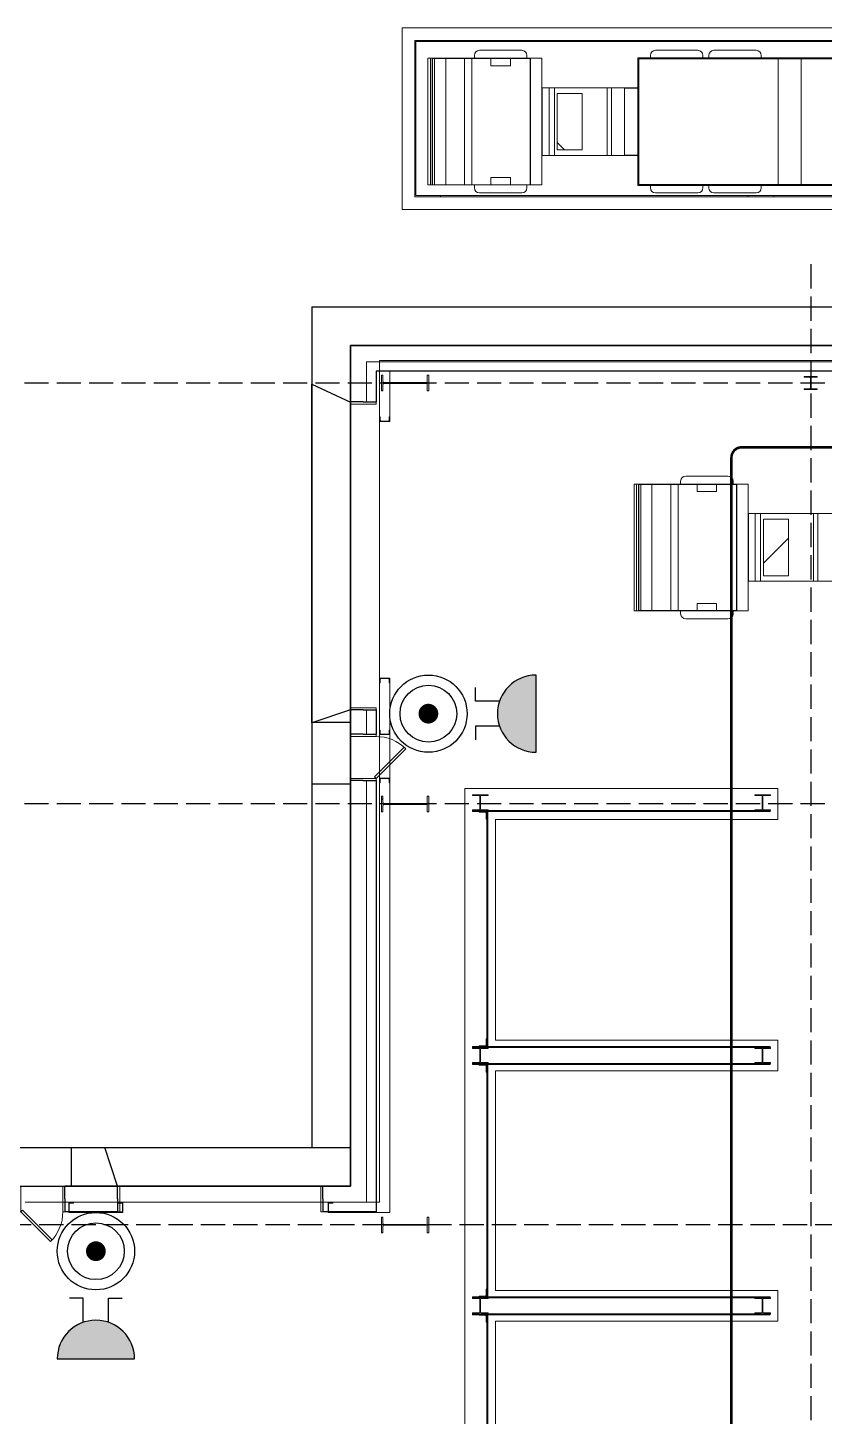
# Model space of a CAD drawing. Header units: millimetres. Extents: x 91119 to 792617, y 23924 to 150567.
# Drawn here: x 649950 to 665466, y 122509 to 149556 of the extents above; entities that cross this region are included whole.
import ezdxf

# ---------------------------------------------------------------- set-up
doc = ezdxf.new("R2010")
doc.units = ezdxf.units.MM
doc.header["$LTSCALE"] = 100
doc.linetypes.add('121217 IES and EMR$0$XKITLINE03', pattern=[6.299213, 4.724409, -1.574803])
doc.linetypes.add('DASHED', pattern=[19.05, 12.7, -6.35])
doc.layers.add('121217 IES and EMR$0$G3 Fab Prts-22 Door-Plan', color=7, linetype='Continuous', lineweight=5)
for name, color, linetype in [('121217 IES and EMR$0$grid', 8, 'Continuous'), ('121217 IES and EMR$0$layout', 8, 'Continuous'), ('121217 IES and EMR$0$Xref', 8, 'Continuous'), ('FA', 1, 'Continuous'), ('Fire Alarm', 1, 'Continuous')]:
    doc.layers.add(name, color=color, linetype=linetype)

# ---------------------------------------------------------------- blocks, each defined once
blk = doc.blocks.new('121217 IES and EMR$0$Group-78-1')
at = {"layer": '121217 IES and EMR$0$G3 Fab Prts-22 Door-Plan', "color": 7, "linetype": 'Continuous', "lineweight": 5, "transparency": 33554687, "flags": 128}
blk.add_lwpolyline([(-408, 250), (169, 827), (200, 796), (-377, 219)], close=True, dxfattribs=at)
blk = doc.blocks.new('121217 IES and EMR$0$Group-79-1')
at = {"layer": '121217 IES and EMR$0$G3 Fab Prts-22 Door-Plan', "color": 7, "linetype": 'Continuous', "lineweight": 5, "transparency": 33554687}
for p, q in [((-408, 250), (169, 827)), ((169, 827), (200, 796)), ((-377, 219), (200, 796)), ((-408, 250), (-377, 219))]:
    blk.add_line(p, q, dxfattribs=at)
at = {"layer": '121217 IES and EMR$0$G3 Fab Prts-22 Door-Plan', "color": 7, "transparency": 33554687}
blk.add_blockref('121217 IES and EMR$0$Group-78-1', (0, 0), dxfattribs=at)
blk = doc.blocks.new('121217 IES and EMR$0$Group-74-1')
at = {"layer": '121217 IES and EMR$0$G3 Fab Prts-22 Door-Plan', "color": 7, "linetype": 'Continuous', "lineweight": 5, "transparency": 33554687}
for p, q in [((-450, 250.5), (-450, -250.5)), ((450, 250.5), (450, -250.5))]:
    blk.add_line(p, q, dxfattribs=at)
blk = doc.blocks.new('121217 IES and EMR$0$Group-75-1')
at = {"layer": '121217 IES and EMR$0$G3 Fab Prts-22 Door-Plan', "color": 7, "linetype": 'Continuous', "lineweight": 5, "transparency": 33554687, "flags": 128}
for points in [[(-450, 250.5), (-408, 250.5), (-408, -250.5), (-450, -250.5)], [(408, 250.5), (450, 250.5), (450, -250.5), (408, -250.5)]]:
    blk.add_lwpolyline(points, close=True, dxfattribs=at)
blk = doc.blocks.new('121217 IES and EMR$0$Group-81-1')
at = {"layer": '121217 IES and EMR$0$G3 Fab Prts-22 Door-Plan', "color": 7, "linetype": 'Continuous', "lineweight": 5, "transparency": 33554687}
for p, q in [((-2000, 250.5), (-2000, -250.5)), ((2000, 250.5), (2000, -250.5))]:
    blk.add_line(p, q, dxfattribs=at)
blk = doc.blocks.new('121217 IES and EMR$0$Group-82-1')
at = {"layer": '121217 IES and EMR$0$G3 Fab Prts-22 Door-Plan', "color": 7, "linetype": 'Continuous', "lineweight": 5, "transparency": 33554687, "flags": 128}
for points in [[(-2000, 250.5), (-1958, 250.5), (-1958, -250.5), (-2000, -250.5)], [(1958, 250.5), (2000, 250.5), (2000, -250.5), (1958, -250.5)]]:
    blk.add_lwpolyline(points, close=True, dxfattribs=at)
blk = doc.blocks.new('121217 IES and EMR$0$Group-118-1')
at = {"layer": '121217 IES and EMR$0$G3 Fab Prts-22 Door-Plan', "color": 7, "linetype": 'Continuous', "lineweight": 5, "transparency": 33554687}
for p, q in [((-3000, 250.5), (-3000, -250.5)), ((3000, 250.5), (3000, -250.5))]:
    blk.add_line(p, q, dxfattribs=at)
blk = doc.blocks.new('121217 IES and EMR$0$Group-119-1')
at = {"layer": '121217 IES and EMR$0$G3 Fab Prts-22 Door-Plan', "color": 7, "linetype": 'Continuous', "lineweight": 5, "transparency": 33554687, "flags": 128}
for points in [[(-3000, 250.5), (-2958, 250.5), (-2958, -250.5), (-3000, -250.5)], [(2958, 250.5), (3000, 250.5), (3000, -250.5), (2958, -250.5)]]:
    blk.add_lwpolyline(points, close=True, dxfattribs=at)
blk = doc.blocks.new('121217 IES and EMR$0$Group-125-1')
at = {"layer": '121217 IES and EMR$0$G3 Fab Prts-22 Door-Plan', "color": 7, "linetype": 'Continuous', "lineweight": 5, "transparency": 33554687, "flags": 128}
blk.add_lwpolyline([(-408, 250), (169, 827), (200, 796), (-377, 219)], close=True, dxfattribs=at)
blk = doc.blocks.new('121217 IES and EMR$0$Group-126-1')
at = {"layer": '121217 IES and EMR$0$G3 Fab Prts-22 Door-Plan', "color": 7, "linetype": 'Continuous', "lineweight": 5, "transparency": 33554687}
for p, q in [((-408, 250), (169, 827)), ((169, 827), (200, 796)), ((-377, 219), (200, 796)), ((-408, 250), (-377, 219))]:
    blk.add_line(p, q, dxfattribs=at)
at = {"layer": '121217 IES and EMR$0$G3 Fab Prts-22 Door-Plan', "color": 7, "transparency": 33554687}
blk.add_blockref('121217 IES and EMR$0$Group-125-1', (0, 0), dxfattribs=at)
blk = doc.blocks.new('121217 IES and EMR$0$Group-121-1')
at = {"layer": '121217 IES and EMR$0$G3 Fab Prts-22 Door-Plan', "color": 7, "linetype": 'Continuous', "lineweight": 5, "transparency": 33554687}
for p, q in [((-450, 250.5), (-450, -250.5)), ((450, 250.5), (450, -250.5))]:
    blk.add_line(p, q, dxfattribs=at)
blk = doc.blocks.new('121217 IES and EMR$0$Group-122-1')
at = {"layer": '121217 IES and EMR$0$G3 Fab Prts-22 Door-Plan', "color": 7, "linetype": 'Continuous', "lineweight": 5, "transparency": 33554687, "flags": 128}
for points in [[(-450, 250.5), (-408, 250.5), (-408, -250.5), (-450, -250.5)], [(408, 250.5), (450, 250.5), (450, -250.5), (408, -250.5)]]:
    blk.add_lwpolyline(points, close=True, dxfattribs=at)

msp = doc.modelspace()

# ---------------------------------------------------------------- hatches: boundary and pattern name
at = {"layer": 'Fire Alarm'}
h = msp.add_hatch(color=256, dxfattribs=at)
edge = h.paths.add_edge_path()
edge.add_line((659852, 135442), (659852, 136948))
edge.add_arc((659852, 136195), 753, 450, 630)
h = msp.add_hatch(color=256, dxfattribs=at)
edge = h.paths.add_edge_path()
edge.add_line((650524, 123626), (652030, 123626))
edge.add_arc((651277, 123626), 753, 360, 540)

# ---------------------------------------------------------------- linework, layer by layer
at = {"layer": '121217 IES and EMR$0$grid', "linetype": '121217 IES and EMR$0$XKITLINE03'}
for p, q in [((665202, 144949), (665202, 30568)), ((700120, 142636), (643432, 142636)), ((700120, 134436), (643432, 134436)), ((714895, 126236), (643432, 126236))]:
    msp.add_line(p, q, dxfattribs=at)
at = {"layer": '121217 IES and EMR$0$layout', "transparency": 33554687}
for p, q in [((655484, 144117), (698415, 144117)), ((655484, 144117), (655484, 127742)), ((655484, 144117), (698415, 144117)), ((655484, 144117), (655484, 136029)), ((656234, 143367), (656234, 126992)), ((656234, 143367), (697665, 143367)), ((656234, 143367), (656234, 142268)), ((697665, 143367), (656234, 143367)), ((656735, 142866), (656735, 142268)), ((697164, 142866), (656735, 142866)), ((656234, 136268), (656234, 135793)), ((656735, 136268), (656735, 135793)), ((655484, 136029), (656234, 136029)), ((655484, 134829), (656234, 134829)), ((655484, 134829), (655484, 127742)), ((656234, 134893), (656234, 126992)), ((656735, 134893), (656735, 126491)), ((616096, 127742), (655484, 127742)), ((650798, 127742), (650798, 126992)), ((650798, 127742), (655484, 127742)), ((616846, 126992), (656234, 126992)), ((651700, 126992), (650675, 126992)), ((656234, 126992), (655700, 126992)), ((651700, 126491), (650675, 126491)), ((656735, 126491), (655700, 126491))]:
    msp.add_line(p, q, dxfattribs=at)
at = {"layer": '121217 IES and EMR$0$layout'}
for p, q in [((656234, 126992), (656234, 143367)), ((656234, 143367), (697665, 143367)), ((655484, 136018), (655484, 142612)), ((655484, 142612), (656234, 142264)), ((656485, 142268), (656234, 142268)), ((656234, 142268), (656234, 142268)), ((656234, 142268), (656234, 142268)), ((656234, 142264), (656234, 136268)), ((656485, 142268), (656735, 142268)), ((656735, 142268), (656735, 142268)), ((656735, 142268), (656735, 142268)), ((656234, 136268), (655484, 136018)), ((656485, 136268), (656234, 136268)), ((656234, 136268), (656234, 136268)), ((656234, 136268), (656234, 136268)), ((656485, 136268), (656735, 136268)), ((656735, 136268), (656735, 136268)), ((656735, 136268), (656735, 136268)), ((656485, 135793), (656234, 135793)), ((656234, 135793), (656234, 135793)), ((656234, 135793), (656234, 135793)), ((656485, 135793), (656735, 135793)), ((656735, 135793), (656735, 135793)), ((656735, 135793), (656735, 135793)), ((656485, 134893), (656234, 134893)), ((656234, 134893), (656234, 134893)), ((656234, 134893), (656234, 134893)), ((656485, 134893), (656735, 134893)), ((656735, 134893), (656735, 134893)), ((656735, 134893), (656735, 134893)), ((651700, 126992), (651450, 127742)), ((651450, 127742), (656234, 127742)), ((656234, 127742), (656234, 126992)), ((616846, 126992), (656234, 126992)), ((650675, 126742), (650675, 126992)), ((650675, 126992), (650675, 126992)), ((650675, 126992), (650675, 126992)), ((656234, 126992), (651700, 126992)), ((651700, 126742), (651700, 126992)), ((651700, 126992), (651700, 126992)), ((651700, 126992), (651700, 126992)), ((655700, 126742), (655700, 126992)), ((655700, 126992), (655700, 126992)), ((655700, 126992), (655700, 126992)), ((650675, 126742), (650675, 126491)), ((651700, 126742), (651700, 126491)), ((655700, 126742), (655700, 126491)), ((650675, 126491), (650675, 126491)), ((650675, 126491), (650675, 126491)), ((651700, 126491), (651700, 126491)), ((651700, 126491), (651700, 126491)), ((655700, 126491), (655700, 126491)), ((655700, 126491), (655700, 126491))]:
    msp.add_line(p, q, dxfattribs=at)
at = {"layer": '121217 IES and EMR$0$layout', "linetype": 'Continuous', "lineweight": 5, "transparency": 33554687}
for p, q in [((656550, 143051), (656550, 142268)), ((656550, 143051), (656550, 142268)), ((697349, 143051), (656550, 143051)), ((697349, 143051), (656550, 143051)), ((656234, 142268), (656234, 142226)), ((656735, 142226), (656234, 142226)), ((656735, 142268), (656735, 142226)), ((656234, 136268), (656234, 136310)), ((656735, 136310), (656234, 136310)), ((656550, 136268), (656550, 135793)), ((656735, 136268), (656735, 136310)), ((656234, 135793), (656234, 135751)), ((656735, 135793), (656735, 135751)), ((656735, 135751), (656234, 135751)), ((656234, 134893), (656234, 134935)), ((656735, 134935), (656234, 134935)), ((656550, 134893), (656550, 126676)), ((656550, 134893), (656550, 126676)), ((656735, 134893), (656735, 134935)), ((650675, 126992), (650633, 126992)), ((650633, 126491), (650633, 126992)), ((651700, 126992), (651742, 126992)), ((651742, 126491), (651742, 126992)), ((655700, 126992), (655658, 126992)), ((655658, 126491), (655658, 126992)), ((651700, 126676), (650675, 126676)), ((656550, 126676), (655700, 126676)), ((656550, 126676), (655700, 126676)), ((650675, 126491), (650633, 126491)), ((651700, 126491), (651742, 126491)), ((655700, 126491), (655658, 126491))]:
    msp.add_line(p, q, dxfattribs=at)
for centre, start, end in [((656735, 134935), 45, 90), ((649817, 126491), 315, 0)]:
    msp.add_arc(centre, 816, start, end, dxfattribs=at)
at = {"layer": '121217 IES and EMR$0$Xref', "linetype": 'Continuous', "lineweight": 20}
for p, q in [((657242, 149556), (657242, 146016)), ((697822, 149556), (657242, 149556)), ((697572, 149306), (657492, 149306)), ((657492, 149306), (657492, 146266)), ((657992, 149306), (657492, 149306)), ((657492, 149306), (657492, 148746)), ((657992, 149286), (657992, 149306)), ((663982, 149286), (663982, 149306)), ((663982, 149306), (664482, 149306)), ((664482, 149306), (664482, 149286)), ((697552, 149286), (657512, 149286)), ((657512, 149286), (657512, 146286)), ((658751, 149118), (659573, 149118)), ((662180, 149118), (663002, 149118)), ((663318, 149118), (664140, 149118)), ((657745, 148962), (657745, 146494)), ((657745, 148962), (657773, 148962)), ((657773, 148962), (657793, 148962)), ((657793, 148962), (657793, 146494)), ((657793, 148962), (657830, 148962)), ((657830, 146494), (657830, 148962)), ((657940, 148962), (657830, 148962)), ((657940, 148956), (657837, 148956)), ((657837, 146500), (657837, 148956)), ((657874, 148956), (657874, 146500)), ((658068, 148962), (657940, 148962)), ((658068, 148956), (657940, 148956)), ((658097, 148962), (658068, 148962)), ((658097, 148956), (658068, 148956)), ((658092, 148956), (658092, 146500)), ((658097, 148956), (658097, 148962)), ((658196, 148962), (658097, 148962)), ((658196, 148956), (658097, 148956)), ((658219, 148962), (658196, 148962)), ((658196, 148962), (658196, 148956)), ((658219, 148956), (658196, 148956)), ((658509, 148962), (658219, 148962)), ((658509, 148956), (658219, 148956)), ((658461, 148956), (658461, 146500)), ((658532, 148962), (658509, 148962)), ((658532, 148956), (658509, 148956)), ((658555, 148962), (658532, 148962)), ((658532, 148962), (658532, 148956)), ((658555, 148956), (658532, 148956)), ((659062, 148962), (658555, 148962)), ((659062, 148956), (658555, 148956)), ((658603, 148956), (658603, 146500)), ((658651, 149018), (658651, 148962)), ((658972, 148818), (658972, 148956)), ((659351, 148818), (658972, 148818)), ((659131, 148962), (659062, 148962)), ((659131, 148956), (659062, 148956)), ((659131, 148956), (659131, 148962)), ((659239, 148962), (659131, 148962)), ((659239, 148956), (659131, 148956)), ((659239, 148962), (659309, 148962)), ((659239, 148956), (659239, 148962)), ((659239, 148956), (659309, 148956)), ((659309, 148962), (659627, 148962)), ((659309, 148956), (659627, 148956)), ((659351, 148956), (659351, 148818)), ((659627, 148962), (659697, 148962)), ((659627, 148956), (659697, 148956)), ((659673, 148962), (659673, 149018)), ((659697, 148962), (659697, 148956)), ((659742, 148962), (659697, 148962)), ((659736, 148956), (659697, 148956)), ((659736, 148956), (659736, 146500)), ((659742, 148962), (659967, 148962)), ((659742, 148962), (659742, 146494)), ((659967, 148962), (659967, 148388)), ((673521, 148971), (661832, 148971)), ((661832, 146485), (661832, 148971)), ((661852, 148951), (661852, 146505)), ((673501, 148951), (661852, 148951)), ((661852, 146505), (661852, 148951)), ((662080, 149018), (662080, 148971)), ((663102, 148971), (663102, 149018)), ((663218, 149018), (663218, 148971)), ((664240, 148971), (664240, 149018)), ((664565, 148951), (664565, 146505)), ((665019, 148951), (665019, 146505)), ((657492, 148746), (657512, 148746)), ((659965, 147068), (659965, 148388)), ((659970, 148388), (659965, 148388)), ((659970, 148388), (659970, 147068)), ((660106, 148388), (659970, 148388)), ((660106, 148388), (660106, 147068)), ((660209, 148388), (660106, 148388)), ((660209, 148388), (660209, 147068)), ((661240, 148388), (660209, 148388)), ((660752, 148278), (660264, 148278)), ((660264, 147178), (660264, 148278)), ((660752, 148278), (660752, 147178)), ((661240, 148388), (661240, 147068)), ((661323, 148388), (661240, 148388)), ((661323, 148388), (661323, 147068)), ((661832, 148388), (661323, 148388)), ((661573, 148383), (661573, 147073)), ((661832, 148383), (661573, 148383)), ((660752, 147178), (660264, 147178)), ((659970, 147068), (659965, 147068)), ((659967, 147068), (659967, 146494)), ((660106, 147068), (659970, 147068)), ((660209, 147068), (660106, 147068)), ((661240, 147068), (660209, 147068)), ((661323, 147068), (661240, 147068)), ((661832, 147068), (661323, 147068)), ((661832, 147073), (661573, 147073)), ((657492, 146266), (657492, 146826)), ((657492, 146826), (657512, 146826)), ((658972, 146500), (658972, 146638)), ((658972, 146638), (659351, 146638)), ((659351, 146638), (659351, 146500)), ((657745, 146494), (657773, 146494)), ((657773, 146494), (657793, 146494)), ((657793, 146494), (657830, 146494)), ((657940, 146494), (657830, 146494)), ((657940, 146500), (657837, 146500)), ((658068, 146500), (657940, 146500)), ((658068, 146494), (657940, 146494)), ((658097, 146500), (658068, 146500)), ((658097, 146494), (658068, 146494)), ((658097, 146494), (658097, 146500)), ((658196, 146500), (658097, 146500)), ((658196, 146494), (658097, 146494)), ((658219, 146500), (658196, 146500)), ((658196, 146500), (658196, 146494)), ((658219, 146494), (658196, 146494)), ((658509, 146500), (658219, 146500)), ((658509, 146494), (658219, 146494)), ((658532, 146500), (658509, 146500)), ((658532, 146494), (658509, 146494)), ((658555, 146500), (658532, 146500)), ((658532, 146500), (658532, 146494)), ((658555, 146494), (658532, 146494)), ((659062, 146500), (658555, 146500)), ((659062, 146494), (658555, 146494)), ((658651, 146494), (658651, 146438)), ((659573, 146338), (658751, 146338)), ((659131, 146500), (659062, 146500)), ((659131, 146494), (659062, 146494)), ((659131, 146494), (659131, 146500)), ((659239, 146500), (659131, 146500)), ((659239, 146494), (659131, 146494)), ((659239, 146500), (659309, 146500)), ((659239, 146494), (659239, 146500)), ((659239, 146494), (659309, 146494)), ((659309, 146500), (659627, 146500)), ((659309, 146494), (659627, 146494)), ((659627, 146500), (659697, 146500)), ((659627, 146494), (659697, 146494)), ((659673, 146438), (659673, 146494)), ((659736, 146500), (659697, 146500)), ((659697, 146500), (659697, 146494)), ((659742, 146494), (659697, 146494)), ((659742, 146494), (659967, 146494)), ((673521, 146485), (661832, 146485)), ((673501, 146505), (661852, 146505)), ((662080, 146485), (662080, 146438)), ((663002, 146338), (662180, 146338)), ((663102, 146438), (663102, 146485)), ((663218, 146485), (663218, 146438)), ((664140, 146338), (663318, 146338)), ((664240, 146438), (664240, 146485)), ((657492, 146266), (697572, 146266)), ((657992, 146266), (657492, 146266)), ((657512, 146286), (697552, 146286)), ((657992, 146286), (657992, 146266)), ((663982, 146266), (663982, 146286)), ((664482, 146266), (663982, 146266)), ((664482, 146286), (664482, 146266)), ((657242, 146016), (697822, 146016)), ((656802, 143076), (697302, 143076)), ((656802, 141976), (656802, 143076)), ((657002, 142876), (657002, 142645)), ((697102, 142876), (657002, 142876)), ((657002, 142628), (657002, 141976)), ((656802, 141886), (656802, 136886)), ((661763, 140667), (661763, 138199)), ((661763, 140667), (661790, 140667)), ((661790, 140667), (661811, 140667)), ((661811, 140667), (661811, 138199)), ((661811, 140667), (661847, 140667)), ((661847, 138199), (661847, 140667)), ((661958, 140667), (661847, 140667)), ((661958, 140661), (661854, 140661)), ((661854, 138205), (661854, 140661)), ((661892, 140661), (661892, 138205)), ((662086, 140667), (661958, 140667)), ((662086, 140661), (661958, 140661)), ((662114, 140667), (662086, 140667)), ((662114, 140661), (662086, 140661)), ((662110, 140661), (662110, 138205)), ((662114, 140661), (662114, 140667)), ((662213, 140667), (662114, 140667)), ((662213, 140661), (662114, 140661)), ((662236, 140667), (662213, 140667)), ((662213, 140667), (662213, 140661)), ((662236, 140661), (662213, 140661)), ((662526, 140667), (662236, 140667)), ((662526, 140661), (662236, 140661)), ((662478, 140661), (662478, 138205)), ((662549, 140667), (662526, 140667)), ((662549, 140661), (662526, 140661)), ((662572, 140667), (662549, 140667)), ((662549, 140667), (662549, 140661)), ((662572, 140661), (662549, 140661)), ((663079, 140667), (662572, 140667)), ((663079, 140661), (662572, 140661)), ((662621, 140661), (662621, 138205)), ((662668, 140723), (662668, 140667)), ((662768, 140823), (663590, 140823)), ((662989, 140523), (662989, 140661)), ((663149, 140667), (663079, 140667)), ((663149, 140661), (663079, 140661)), ((663149, 140661), (663149, 140667)), ((663257, 140667), (663149, 140667)), ((663257, 140661), (663149, 140661)), ((663257, 140667), (663326, 140667)), ((663257, 140661), (663257, 140667)), ((663257, 140661), (663326, 140661)), ((663326, 140667), (663645, 140667)), ((663326, 140661), (663645, 140661)), ((663369, 140661), (663369, 140523)), ((663645, 140667), (663714, 140667)), ((663645, 140661), (663714, 140661)), ((663690, 140667), (663690, 140723)), ((663714, 140667), (663714, 140661)), ((663760, 140667), (663714, 140667)), ((663754, 140661), (663714, 140661)), ((663754, 140661), (663754, 138205)), ((663760, 140667), (663984, 140667)), ((663760, 140667), (663760, 138199)), ((663984, 140667), (663984, 140093)), ((663369, 140523), (662989, 140523)), ((663983, 138773), (663983, 140093)), ((663988, 140093), (663983, 140093)), ((663988, 140093), (663988, 138773)), ((664123, 140093), (663988, 140093)), ((664123, 140093), (664123, 138773)), ((664226, 140093), (664123, 140093)), ((664226, 140093), (664226, 138773)), ((665258, 140093), (664226, 140093)), ((664770, 139983), (664282, 139983)), ((664282, 138883), (664282, 139983)), ((664770, 139983), (664770, 138883)), ((665258, 140093), (665258, 138773)), ((665341, 140093), (665258, 140093)), ((665341, 140093), (665341, 138773)), ((665849, 140093), (665341, 140093)), ((663988, 138773), (663983, 138773)), ((663984, 138773), (663984, 138199)), ((664123, 138773), (663988, 138773)), ((664226, 138773), (664123, 138773)), ((665258, 138773), (664226, 138773)), ((664770, 138883), (664282, 138883)), ((665341, 138773), (665258, 138773)), ((665849, 138773), (665341, 138773)), ((662989, 138205), (662989, 138343)), ((662989, 138343), (663369, 138343)), ((663369, 138343), (663369, 138205)), ((661763, 138199), (661790, 138199)), ((661790, 138199), (661811, 138199)), ((661811, 138199), (661847, 138199)), ((661958, 138199), (661847, 138199)), ((661958, 138205), (661854, 138205)), ((662086, 138205), (661958, 138205)), ((662086, 138199), (661958, 138199)), ((662114, 138205), (662086, 138205)), ((662114, 138199), (662086, 138199)), ((662114, 138199), (662114, 138205)), ((662213, 138205), (662114, 138205)), ((662213, 138199), (662114, 138199)), ((662236, 138205), (662213, 138205)), ((662213, 138205), (662213, 138199)), ((662236, 138199), (662213, 138199)), ((662526, 138205), (662236, 138205)), ((662526, 138199), (662236, 138199)), ((662549, 138205), (662526, 138205)), ((662549, 138199), (662526, 138199)), ((662572, 138205), (662549, 138205)), ((662549, 138205), (662549, 138199)), ((662572, 138199), (662549, 138199)), ((663079, 138205), (662572, 138205)), ((663079, 138199), (662572, 138199)), ((662668, 138199), (662668, 138143)), ((663590, 138043), (662768, 138043)), ((663149, 138205), (663079, 138205)), ((663149, 138199), (663079, 138199)), ((663149, 138199), (663149, 138205)), ((663257, 138205), (663149, 138205)), ((663257, 138199), (663149, 138199)), ((663257, 138205), (663326, 138205)), ((663257, 138199), (663257, 138205)), ((663257, 138199), (663326, 138199)), ((663326, 138205), (663645, 138205)), ((663326, 138199), (663645, 138199)), ((663645, 138205), (663714, 138205)), ((663645, 138199), (663714, 138199)), ((663690, 138143), (663690, 138199)), ((663754, 138205), (663714, 138205)), ((663714, 138205), (663714, 138199)), ((663760, 138199), (663714, 138199)), ((663760, 138199), (663984, 138199)), ((656802, 136796), (656802, 135876)), ((657002, 135876), (657002, 136796)), ((656802, 134936), (656802, 135786)), ((657002, 134936), (657002, 135786)), ((656802, 134846), (656802, 126676)), ((657002, 134445), (657002, 134846)), ((658463, 134736), (664563, 134736)), ((658463, 119486), (658463, 134736)), ((664563, 134736), (664563, 134136)), ((657002, 126476), (657002, 134428)), ((658611, 134600), (658611, 134615)), ((658611, 134615), (658916, 134615)), ((658743, 134600), (658611, 134600)), ((658758, 134338), (658758, 134585)), ((658768, 134585), (658768, 134338)), ((658916, 134600), (658783, 134600)), ((658916, 134615), (658916, 134600)), ((664111, 134600), (664111, 134615)), ((664111, 134615), (664416, 134615)), ((664243, 134600), (664111, 134600)), ((664258, 134338), (664258, 134585)), ((664268, 134585), (664268, 134338)), ((664416, 134600), (664283, 134600)), ((664416, 134615), (664416, 134600)), ((658611, 134307), (658611, 134323)), ((658611, 134323), (658743, 134323)), ((658916, 134307), (658611, 134307)), ((658613, 134307), (658613, 134287)), ((664413, 134307), (658613, 134307)), ((658613, 134287), (664413, 134287)), ((658743, 134287), (658893, 134287)), ((658743, 134283), (658743, 134287)), ((658865, 134275), (658751, 134275)), ((658783, 134323), (658916, 134323)), ((658881, 134145), (658881, 134259)), ((658893, 134287), (658893, 134137)), ((658893, 134282), (658913, 134282)), ((658893, 129715), (658893, 134282)), ((658913, 134282), (658913, 129715)), ((658916, 134323), (658916, 134307)), ((664111, 134307), (664111, 134323)), ((664111, 134323), (664243, 134323)), ((664416, 134307), (664111, 134307)), ((664283, 134323), (664416, 134323)), ((664413, 134287), (664413, 134307)), ((664416, 134323), (664416, 134307)), ((658893, 134137), (658889, 134137)), ((659063, 134136), (659063, 129836)), ((664563, 134136), (659063, 134136)), ((658881, 129853), (658881, 129739)), ((658893, 129861), (658889, 129861)), ((658893, 129711), (658893, 129861)), ((659063, 129836), (664563, 129836)), ((664563, 129836), (664563, 129236)), ((658611, 129675), (658611, 129690)), ((658611, 129690), (658916, 129690)), ((658743, 129675), (658611, 129675)), ((658613, 129710), (658613, 129690)), ((664413, 129710), (658613, 129710)), ((658613, 129690), (664413, 129690)), ((658743, 129715), (658743, 129711)), ((658743, 129711), (658893, 129711)), ((658865, 129723), (658751, 129723)), ((658758, 129413), (658758, 129660)), ((658768, 129660), (658768, 129413)), ((658916, 129675), (658783, 129675)), ((658913, 129715), (658893, 129715)), ((658916, 129690), (658916, 129675)), ((664111, 129675), (664111, 129690)), ((664111, 129690), (664416, 129690)), ((664243, 129675), (664111, 129675)), ((664258, 129413), (664258, 129660)), ((664268, 129660), (664268, 129413)), ((664416, 129675), (664283, 129675)), ((664413, 129690), (664413, 129710)), ((664416, 129690), (664416, 129675)), ((658611, 129382), (658611, 129398)), ((658611, 129398), (658743, 129398)), ((658916, 129382), (658611, 129382)), ((658613, 129382), (658613, 129362)), ((664413, 129382), (658613, 129382)), ((658613, 129362), (664413, 129362)), ((658743, 129362), (658893, 129362)), ((658743, 129358), (658743, 129362)), ((658865, 129350), (658751, 129350)), ((658783, 129398), (658916, 129398)), ((658881, 129220), (658881, 129334)), ((658893, 129362), (658893, 129212)), ((658893, 129357), (658913, 129357)), ((658893, 124840), (658893, 129357)), ((658913, 129357), (658913, 124840)), ((658916, 129398), (658916, 129382)), ((664111, 129382), (664111, 129398)), ((664111, 129398), (664243, 129398)), ((664416, 129382), (664111, 129382)), ((664283, 129398), (664416, 129398)), ((664413, 129362), (664413, 129382)), ((664416, 129398), (664416, 129382)), ((658893, 129212), (658889, 129212)), ((659063, 129236), (659063, 124961)), ((664563, 129236), (659063, 129236)), ((650752, 126676), (649902, 126676)), ((651712, 126676), (650842, 126676)), ((655802, 126676), (651802, 126676)), ((656802, 126676), (655892, 126676)), ((650842, 126476), (651712, 126476)), ((655892, 126476), (657002, 126476)), ((658881, 124978), (658881, 124864)), ((658893, 124986), (658889, 124986)), ((658893, 124836), (658893, 124986)), ((659063, 124961), (664563, 124961)), ((664563, 124961), (664563, 124361)), ((658611, 124800), (658611, 124815)), ((658611, 124815), (658916, 124815)), ((658743, 124800), (658611, 124800)), ((658613, 124835), (658613, 124815)), ((664413, 124835), (658613, 124835)), ((658613, 124815), (664413, 124815)), ((658743, 124840), (658743, 124836)), ((658743, 124836), (658893, 124836)), ((658865, 124848), (658751, 124848)), ((658758, 124538), (658758, 124785)), ((658768, 124785), (658768, 124538)), ((658916, 124800), (658783, 124800)), ((658913, 124840), (658893, 124840)), ((658916, 124815), (658916, 124800)), ((664111, 124800), (664111, 124815)), ((664111, 124815), (664416, 124815)), ((664243, 124800), (664111, 124800)), ((664258, 124538), (664258, 124785)), ((664268, 124785), (664268, 124538)), ((664416, 124800), (664283, 124800)), ((664413, 124815), (664413, 124835)), ((664416, 124815), (664416, 124800)), ((658611, 124507), (658611, 124523)), ((658611, 124523), (658743, 124523)), ((658916, 124507), (658611, 124507)), ((658613, 124507), (658613, 124487)), ((664413, 124507), (658613, 124507)), ((658613, 124487), (664413, 124487)), ((658743, 124487), (658893, 124487)), ((658743, 124483), (658743, 124487)), ((658865, 124475), (658751, 124475)), ((658783, 124523), (658916, 124523)), ((658881, 124345), (658881, 124459)), ((658893, 124487), (658893, 124337)), ((658893, 124482), (658913, 124482)), ((658893, 119965), (658893, 124482)), ((658913, 124482), (658913, 119965)), ((658916, 124523), (658916, 124507)), ((664111, 124507), (664111, 124523)), ((664111, 124523), (664243, 124523)), ((664416, 124507), (664111, 124507)), ((664283, 124523), (664416, 124523)), ((664413, 124487), (664413, 124507)), ((664416, 124523), (664416, 124507)), ((658893, 124337), (658889, 124337)), ((664563, 124361), (659063, 124361)), ((659063, 124361), (659063, 120086))]:
    msp.add_line(p, q, dxfattribs=at)
at = {"layer": '121217 IES and EMR$0$Xref', "linetype": 'Continuous', "lineweight": 0}
for p, q in [((664270, 148971), (664290, 148951)), ((661832, 148581), (661852, 148561)), ((659736, 147848), (659742, 147842)), ((660264, 147320), (660406, 147178)), ((663907, 146505), (663927, 146485)), ((665086, 142761), (665074, 142749)), ((663760, 140020), (663754, 140014)), ((664770, 139616), (664282, 139128)), ((663760, 138606), (663754, 138600)), ((656870, 134545), (656843, 134517)), ((659461, 134307), (659441, 134287)), ((662289, 134307), (662269, 134287)), ((658913, 133760), (658893, 133740)), ((658913, 130931), (658893, 130911)), ((660521, 129710), (660501, 129690)), ((663349, 129710), (663329, 129690)), ((660193, 129382), (660173, 129362)), ((663021, 129382), (663001, 129362)), ((658913, 128103), (658893, 128083)), ((651802, 126648), (651795, 126641)), ((657056, 126245), (657038, 126228)), ((658913, 125274), (658893, 125254)), ((661303, 124835), (661283, 124815)), ((664131, 124835), (664111, 124815)), ((664111, 124815), (664111, 124815)), ((660975, 124507), (660955, 124487)), ((663803, 124507), (663783, 124487))]:
    msp.add_line(p, q, dxfattribs=at)
at = {"layer": '121217 IES and EMR$0$Xref', "linetype": 'Continuous', "lineweight": 15}
for p, q in [((656843, 142789), (656843, 142484)), ((656870, 142789), (656843, 142789)), ((656870, 142664), (656870, 142789)), ((656870, 142484), (656870, 142609)), ((657714, 142645), (656890, 142645)), ((656890, 142628), (657714, 142628)), ((657733, 142789), (657733, 142664)), ((657761, 142789), (657733, 142789)), ((657733, 142609), (657733, 142484)), ((657761, 142484), (657761, 142789)), ((665073, 142761), (665073, 142749)), ((665331, 142761), (665073, 142761)), ((665073, 142749), (665183, 142749)), ((665196, 142737), (665196, 142536)), ((665208, 142536), (665208, 142737)), ((665220, 142749), (665331, 142749)), ((665331, 142749), (665331, 142761)), ((656843, 142484), (656870, 142484)), ((657733, 142484), (657761, 142484)), ((665073, 142524), (665073, 142512)), ((665183, 142524), (665073, 142524)), ((665073, 142512), (665331, 142512)), ((665331, 142524), (665220, 142524)), ((665331, 142512), (665331, 142524)), ((656816, 141976), (656802, 141976)), ((656802, 141886), (656802, 141976)), ((656802, 141886), (657002, 141886)), ((656816, 141905), (656816, 141976)), ((656976, 141893), (656828, 141893)), ((657002, 141976), (656988, 141976)), ((656988, 141976), (656988, 141905)), ((657002, 141886), (657002, 141976)), ((656802, 136796), (656802, 136886)), ((656802, 136886), (657002, 136886)), ((656816, 136867), (656816, 136796)), ((656976, 136879), (656828, 136879)), ((656988, 136796), (656988, 136867)), ((657002, 136886), (657002, 136796)), ((656816, 136796), (656802, 136796)), ((657002, 136796), (656988, 136796)), ((656802, 135876), (656816, 135876)), ((656802, 135876), (656802, 135786)), ((657002, 135786), (656802, 135786)), ((656816, 135876), (656816, 135805)), ((656828, 135793), (656976, 135793)), ((656988, 135876), (657002, 135876)), ((656988, 135805), (656988, 135876)), ((657002, 135876), (657002, 135786)), ((656802, 134936), (656802, 134846)), ((657002, 134936), (656802, 134936)), ((656802, 134846), (656816, 134846)), ((656816, 134846), (656816, 134917)), ((656828, 134929), (656976, 134929)), ((656988, 134917), (656988, 134846)), ((656988, 134846), (657002, 134846)), ((657002, 134846), (657002, 134936)), ((656843, 134589), (656843, 134284)), ((656870, 134589), (656843, 134589)), ((656870, 134464), (656870, 134589)), ((657714, 134445), (656890, 134445)), ((656890, 134428), (657714, 134428)), ((657733, 134589), (657733, 134464)), ((657761, 134589), (657733, 134589)), ((657761, 134284), (657761, 134589)), ((656843, 134284), (656870, 134284)), ((656870, 134284), (656870, 134409)), ((657733, 134409), (657733, 134284)), ((657733, 134284), (657761, 134284)), ((650752, 126676), (650842, 126676)), ((650752, 126476), (650752, 126676)), ((650759, 126650), (650759, 126502)), ((650842, 126662), (650771, 126662)), ((650842, 126676), (650842, 126662)), ((651802, 126676), (651712, 126676)), ((651712, 126676), (651712, 126662)), ((651712, 126662), (651783, 126662)), ((651795, 126650), (651795, 126502)), ((651802, 126476), (651802, 126676)), ((655892, 126676), (655802, 126676)), ((655802, 126676), (655802, 126476)), ((655809, 126502), (655809, 126650)), ((655821, 126662), (655892, 126662)), ((655892, 126662), (655892, 126676)), ((650842, 126476), (650752, 126476)), ((650771, 126490), (650842, 126490)), ((650842, 126490), (650842, 126476)), ((651783, 126490), (651712, 126490)), ((651712, 126490), (651712, 126476)), ((651712, 126476), (651802, 126476)), ((655802, 126476), (655892, 126476)), ((655892, 126490), (655821, 126490)), ((655892, 126476), (655892, 126490)), ((656843, 126389), (656843, 126084)), ((656870, 126389), (656843, 126389)), ((656870, 126264), (656870, 126389)), ((657733, 126389), (657733, 126264)), ((657761, 126389), (657733, 126389)), ((657761, 126084), (657761, 126389)), ((656843, 126084), (656870, 126084)), ((656870, 126084), (656870, 126209)), ((657714, 126245), (656890, 126245)), ((656890, 126228), (657714, 126228)), ((657733, 126209), (657733, 126084)), ((657733, 126084), (657761, 126084))]:
    msp.add_line(p, q, dxfattribs=at)
at = {"layer": '121217 IES and EMR$0$Xref', "linetype": 'Continuous', "lineweight": 20}
for centre, radius, start, end in [((658751, 149018), 100, 90, 180), ((659573, 149018), 100, 0, 90), ((662180, 149018), 100, 90, 180), ((663002, 149018), 100, 0, 90), ((663318, 149018), 100, 90, 180), ((664140, 149018), 100, 0, 90), ((658751, 146438), 100, 180, 270), ((659573, 146438), 100, 270, 0), ((662180, 146438), 100, 180, 270), ((663002, 146438), 100, 270, 0), ((663318, 146438), 100, 180, 270), ((664140, 146438), 100, 270, 0), ((662768, 140723), 100, 90, 180), ((663590, 140723), 100, 0, 90), ((662768, 138143), 100, 180, 270), ((663590, 138143), 100, 270, 0), ((658743, 134585), 15.2, 0, 90), ((658783, 134585), 15.2, 90, 180), ((664243, 134585), 15.2, 0, 90), ((664283, 134585), 15.2, 90, 180), ((658743, 134338), 15.2, 270, 0), ((658751, 134283), 8, 180, 270), ((658783, 134338), 15.2, 180, 270), ((658865, 134259), 16, 0, 90), ((664243, 134338), 15.2, 270, 0), ((664283, 134338), 15.2, 180, 270), ((658889, 134145), 8, 180, 270), ((658889, 129853), 8, 90, 180), ((658751, 129715), 8, 90, 180), ((658743, 129660), 15.2, 0, 90), ((658783, 129660), 15.2, 90, 180), ((658865, 129739), 16, 270, 0), ((664243, 129660), 15.2, 0, 90), ((664283, 129660), 15.2, 90, 180), ((658743, 129413), 15.2, 270, 0), ((658751, 129358), 8, 180, 270), ((658783, 129413), 15.2, 180, 270), ((658865, 129334), 16, 0, 90), ((664243, 129413), 15.2, 270, 0), ((664283, 129413), 15.2, 180, 270), ((658889, 129220), 8, 180, 270), ((658889, 124978), 8, 90, 180), ((658751, 124840), 8, 90, 180), ((658743, 124785), 15.2, 0, 90), ((658783, 124785), 15.2, 90, 180), ((658865, 124864), 16, 270, 0), ((664243, 124785), 15.2, 0, 90), ((664283, 124785), 15.2, 90, 180), ((658743, 124538), 15.2, 270, 0), ((658751, 124483), 8, 180, 270), ((658783, 124538), 15.2, 180, 270), ((658865, 124459), 16, 0, 90), ((664243, 124538), 15.2, 270, 0), ((664283, 124538), 15.2, 180, 270), ((658889, 124345), 8, 180, 270)]:
    msp.add_arc(centre, radius, start, end, dxfattribs=at)
at = {"layer": '121217 IES and EMR$0$Xref', "linetype": 'Continuous', "lineweight": 15}
for centre, radius, start, end in [((656890, 142664), 19.1, 180, 270), ((656890, 142609), 19.1, 90, 180), ((657714, 142664), 19.1, 270, 0), ((657714, 142609), 19.1, 0, 90), ((665183, 142737), 12.7, 0, 90), ((665220, 142737), 12.7, 90, 180), ((665183, 142536), 12.7, 270, 0), ((665220, 142536), 12.7, 180, 270), ((656828, 141905), 12, 180, 270), ((656976, 141905), 12, 270, 0), ((656828, 136867), 12, 90, 180), ((656976, 136867), 12, 0, 90), ((656828, 135805), 12, 180, 270), ((656976, 135805), 12, 270, 0), ((656828, 134917), 12, 90, 180), ((656976, 134917), 12, 0, 90), ((656890, 134464), 19.1, 180, 270), ((656890, 134409), 19.1, 90, 180), ((657714, 134464), 19.1, 270, 0), ((657714, 134409), 19.1, 0, 90), ((650771, 126650), 12, 90, 180), ((651783, 126650), 12, 0, 90), ((655821, 126650), 12, 90, 180), ((650771, 126502), 12, 180, 270), ((651783, 126502), 12, 270, 0), ((655821, 126502), 12, 180, 270), ((656890, 126264), 19.1, 180, 270), ((656890, 126209), 19.1, 90, 180), ((657714, 126264), 19.1, 270, 0), ((657714, 126209), 19.1, 0, 90)]:
    msp.add_arc(centre, radius, start, end, dxfattribs=at)
at = {"layer": 'FA', "linetype": 'DASHED', "ltscale": 0.5, "const_width": 50}
msp.add_lwpolyline([(670071, 142013), (670071, 141584, -0.414214), (669871, 141384), (663858, 141384, 0.414214), (663658, 141184), (663658, 36437)], format="xyb", dxfattribs=at)
at = {"layer": 'Fire Alarm'}
for p, q in [((659852, 135442), (659852, 136948)), ((658669, 136441), (658669, 136708)), ((659140, 136441), (658669, 136441)), ((659140, 135950), (658669, 135950)), ((658669, 135950), (658669, 135683)), ((651031, 124809), (650764, 124809)), ((651031, 124338), (651031, 124809)), ((651522, 124338), (651522, 124809)), ((651522, 124809), (651789, 124809)), ((650524, 123626), (652030, 123626))]:
    msp.add_line(p, q, dxfattribs=at)
at = {"layer": 'Fire Alarm', "const_width": 192}
for points in [[(657658, 136195, 1), (657851, 136195, 1)], [(651277, 125820, 1), (651277, 125627, 1)]]:
    msp.add_lwpolyline(points, format="xyb", close=True, dxfattribs=at)
at = {"layer": 'Fire Alarm'}
for centre, radius in [((657755, 136195), 753), ((657755, 136195), 553), ((651277, 125724), 753), ((651277, 125724), 553)]:
    msp.add_circle(centre, radius, dxfattribs=at)
for centre, start, end in [((659852, 136195), 90, 270), ((651277, 123626), 0, 180)]:
    msp.add_arc(centre, 753, start, end, dxfattribs=at)

# ---------------------------------------------------------------- block references
at = {"layer": '121217 IES and EMR$0$layout', "transparency": 33554687}
for name, p, rotation in [('121217 IES and EMR$0$Group-118-1', (656485, 139268), 270.0000443962296), ('121217 IES and EMR$0$Group-119-1', (656485, 139268), 270.0000443962296), ('121217 IES and EMR$0$Group-81-1', (653700, 126742), 180.0000443962296), ('121217 IES and EMR$0$Group-82-1', (653700, 126742), 180.0000443962296)]:
    msp.add_blockref(name, p, dxfattribs=dict(at, rotation=rotation))
at = {"layer": '121217 IES and EMR$0$layout', "extrusion": (0, 0, -1), "zscale": -1}
for name, p, rotation in [('121217 IES and EMR$0$Group-121-1', (-656485, 135343), 89.9999556037704), ('121217 IES and EMR$0$Group-122-1', (-656485, 135343), 89.9999556037704), ('121217 IES and EMR$0$Group-126-1', (-656485, 135343), 89.9999556037704), ('121217 IES and EMR$0$Group-74-1', (-650225, 126742), 179.9999556037704), ('121217 IES and EMR$0$Group-75-1', (-650225, 126742), 179.9999556037704), ('121217 IES and EMR$0$Group-79-1', (-650225, 126742), 179.9999556037704)]:
    msp.add_blockref(name, p, dxfattribs=dict(at, rotation=rotation))

doc.saveas('drawing.dxf')
